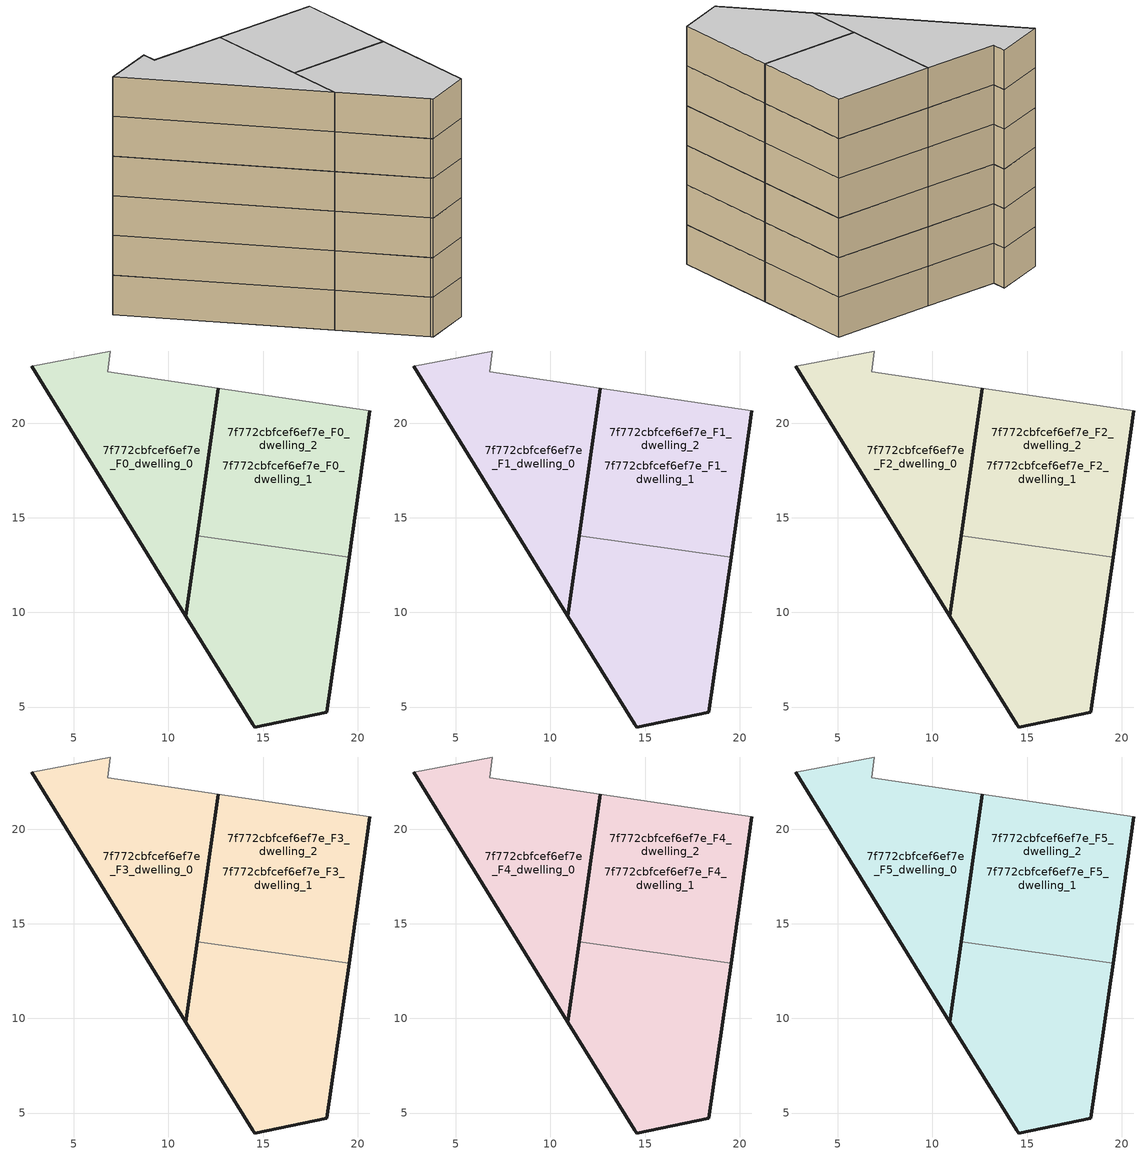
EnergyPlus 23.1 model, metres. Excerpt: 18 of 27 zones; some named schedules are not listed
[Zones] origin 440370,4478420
7f772cbfcef6ef7e_F0_dwelling_0
 floor ground (EU_floor_Construction): 10.92,9.81 12.63,21.86 6.78,22.74 6.93,23.82 2.76,23.02 z0; 18.38,4.73 19.55,12.93 11.53,14.07 10.92,9.81 14.46,4.08 14.55,3.95 z0
 wall outside (EU_wall_Construction): 19.55,12.93 18.38,4.73 14.55,3.95 14.46,4.08 10.92,9.81 11.53,14.07 z0:3
 wall to 7f772cbfcef6ef7e_F0_dwelling_1 (EU_wall_Construction): 11.53,14.07 19.55,12.93 z0:3
7f772cbfcef6ef7e_F0_dwelling_1
 floor ground (EU_floor_Construction): 10.92,9.81 12.63,21.86 6.78,22.74 6.93,23.82 2.76,23.02 z0; 19.55,12.93 20.65,20.67 12.63,21.86 11.53,14.07 z0
 wall outside (EU_wall_Construction): 20.65,20.67 19.55,12.93 / 11.53,14.07 12.63,21.86 z0:3
 wall adiabatic (EU_wall_Construction): 12.63,21.86 20.65,20.67 z0:3
7f772cbfcef6ef7e_F0_dwelling_2
 floor ground (EU_floor_Construction): 10.92,9.81 12.63,21.86 6.78,22.74 6.93,23.82 2.76,23.02 z0; 18.38,4.73 19.55,12.93 11.53,14.07 10.92,9.81 14.46,4.08 14.55,3.95 z0; 19.55,12.93 20.65,20.67 12.63,21.86 11.53,14.07 z0
 wall outside (EU_wall_Construction): 12.63,21.86 10.92,9.81 2.76,23.02 z0:3
 wall adiabatic (EU_wall_Construction): 2.76,23.02 6.93,23.82 6.78,22.74 12.63,21.86 z0:3
7f772cbfcef6ef7e_F1_dwelling_0
 floor outside (EU_floor_Construction): 18.38,4.73 19.55,12.93 11.53,14.07 10.92,9.81 14.46,4.08 14.55,3.95 z3; 10.92,9.81 12.63,21.86 6.78,22.74 6.93,23.82 2.76,23.02 z3
 wall outside (EU_wall_Construction): 19.55,12.93 18.38,4.73 14.55,3.95 14.46,4.08 10.92,9.81 11.53,14.07 z3:6
 wall to 7f772cbfcef6ef7e_F1_dwelling_1 (EU_wall_Construction): 11.53,14.07 19.55,12.93 z3:6
7f772cbfcef6ef7e_F1_dwelling_1
 floor to 7f772cbfcef6ef7e_F0_dwelling_1 (EU_floor_Construction): 19.55,12.93 20.65,20.67 12.63,21.86 11.53,14.07 z3; 10.92,9.81 12.63,21.86 6.78,22.74 6.93,23.82 2.76,23.02 z3
 wall outside (EU_wall_Construction): 20.65,20.67 19.55,12.93 / 11.53,14.07 12.63,21.86 z3:6
 wall adiabatic (EU_wall_Construction): 12.63,21.86 20.65,20.67 z3:6
7f772cbfcef6ef7e_F1_dwelling_2
 floor outside (EU_floor_Construction): 19.55,12.93 20.65,20.67 12.63,21.86 11.53,14.07 z3
 floor to 7f772cbfcef6ef7e_F0_dwelling_2 (EU_floor_Construction): 10.92,9.81 12.63,21.86 6.78,22.74 6.93,23.82 2.76,23.02 z3; 18.38,4.73 19.55,12.93 11.53,14.07 10.92,9.81 14.46,4.08 14.55,3.95 z3
 wall outside (EU_wall_Construction): 12.63,21.86 10.92,9.81 2.76,23.02 z3:6
 wall adiabatic (EU_wall_Construction): 2.76,23.02 6.93,23.82 6.78,22.74 12.63,21.86 z3:6
7f772cbfcef6ef7e_F2_dwelling_0
 floor outside (EU_floor_Construction): 18.38,4.73 19.55,12.93 11.53,14.07 10.92,9.81 14.46,4.08 14.55,3.95 z6; 10.92,9.81 12.63,21.86 6.78,22.74 6.93,23.82 2.76,23.02 z6
 wall outside (EU_wall_Construction): 19.55,12.93 18.38,4.73 14.55,3.95 14.46,4.08 10.92,9.81 11.53,14.07 z6:9
 wall to 7f772cbfcef6ef7e_F2_dwelling_1 (EU_wall_Construction): 11.53,14.07 19.55,12.93 z6:9
7f772cbfcef6ef7e_F2_dwelling_1
 floor to 7f772cbfcef6ef7e_F1_dwelling_1 (EU_floor_Construction): 19.55,12.93 20.65,20.67 12.63,21.86 11.53,14.07 z6; 10.92,9.81 12.63,21.86 6.78,22.74 6.93,23.82 2.76,23.02 z6
 wall outside (EU_wall_Construction): 20.65,20.67 19.55,12.93 / 11.53,14.07 12.63,21.86 z6:9
 wall adiabatic (EU_wall_Construction): 12.63,21.86 20.65,20.67 z6:9
7f772cbfcef6ef7e_F2_dwelling_2
 floor outside (EU_floor_Construction): 19.55,12.93 20.65,20.67 12.63,21.86 11.53,14.07 z6
 floor to 7f772cbfcef6ef7e_F1_dwelling_2 (EU_floor_Construction): 10.92,9.81 12.63,21.86 6.78,22.74 6.93,23.82 2.76,23.02 z6; 18.38,4.73 19.55,12.93 11.53,14.07 10.92,9.81 14.46,4.08 14.55,3.95 z6
 wall outside (EU_wall_Construction): 12.63,21.86 10.92,9.81 2.76,23.02 z6:9
 wall adiabatic (EU_wall_Construction): 2.76,23.02 6.93,23.82 6.78,22.74 12.63,21.86 z6:9
7f772cbfcef6ef7e_F3_dwelling_0
 floor outside (EU_floor_Construction): 18.38,4.73 19.55,12.93 11.53,14.07 10.92,9.81 14.46,4.08 14.55,3.95 z9; 10.92,9.81 12.63,21.86 6.78,22.74 6.93,23.82 2.76,23.02 z9
 wall outside (EU_wall_Construction): 19.55,12.93 18.38,4.73 14.55,3.95 14.46,4.08 10.92,9.81 11.53,14.07 z9:12
 wall to 7f772cbfcef6ef7e_F3_dwelling_1 (EU_wall_Construction): 11.53,14.07 19.55,12.93 z9:12
7f772cbfcef6ef7e_F3_dwelling_1
 floor to 7f772cbfcef6ef7e_F2_dwelling_1 (EU_floor_Construction): 19.55,12.93 20.65,20.67 12.63,21.86 11.53,14.07 z9; 10.92,9.81 12.63,21.86 6.78,22.74 6.93,23.82 2.76,23.02 z9
 wall outside (EU_wall_Construction): 20.65,20.67 19.55,12.93 / 11.53,14.07 12.63,21.86 z9:12
 wall adiabatic (EU_wall_Construction): 12.63,21.86 20.65,20.67 z9:12
7f772cbfcef6ef7e_F3_dwelling_2
 floor outside (EU_floor_Construction): 19.55,12.93 20.65,20.67 12.63,21.86 11.53,14.07 z9
 floor to 7f772cbfcef6ef7e_F2_dwelling_2 (EU_floor_Construction): 10.92,9.81 12.63,21.86 6.78,22.74 6.93,23.82 2.76,23.02 z9; 18.38,4.73 19.55,12.93 11.53,14.07 10.92,9.81 14.46,4.08 14.55,3.95 z9
 wall outside (EU_wall_Construction): 12.63,21.86 10.92,9.81 2.76,23.02 z9:12
 wall adiabatic (EU_wall_Construction): 2.76,23.02 6.93,23.82 6.78,22.74 12.63,21.86 z9:12
7f772cbfcef6ef7e_F4_dwelling_0
 floor outside (EU_floor_Construction): 18.38,4.73 19.55,12.93 11.53,14.07 10.92,9.81 14.46,4.08 14.55,3.95 z12; 10.92,9.81 12.63,21.86 6.78,22.74 6.93,23.82 2.76,23.02 z12
 wall outside (EU_wall_Construction): 19.55,12.93 18.38,4.73 14.55,3.95 14.46,4.08 10.92,9.81 11.53,14.07 z12:15
 wall to 7f772cbfcef6ef7e_F4_dwelling_1 (EU_wall_Construction): 11.53,14.07 19.55,12.93 z12:15
7f772cbfcef6ef7e_F4_dwelling_1
 floor to 7f772cbfcef6ef7e_F3_dwelling_1 (EU_floor_Construction): 19.55,12.93 20.65,20.67 12.63,21.86 11.53,14.07 z12; 10.92,9.81 12.63,21.86 6.78,22.74 6.93,23.82 2.76,23.02 z12
 wall outside (EU_wall_Construction): 20.65,20.67 19.55,12.93 / 11.53,14.07 12.63,21.86 z12:15
 wall adiabatic (EU_wall_Construction): 12.63,21.86 20.65,20.67 z12:15
7f772cbfcef6ef7e_F4_dwelling_2
 floor outside (EU_floor_Construction): 19.55,12.93 20.65,20.67 12.63,21.86 11.53,14.07 z12
 floor to 7f772cbfcef6ef7e_F3_dwelling_2 (EU_floor_Construction): 10.92,9.81 12.63,21.86 6.78,22.74 6.93,23.82 2.76,23.02 z12; 18.38,4.73 19.55,12.93 11.53,14.07 10.92,9.81 14.46,4.08 14.55,3.95 z12
 wall outside (EU_wall_Construction): 12.63,21.86 10.92,9.81 2.76,23.02 z12:15
 wall adiabatic (EU_wall_Construction): 2.76,23.02 6.93,23.82 6.78,22.74 12.63,21.86 z12:15
7f772cbfcef6ef7e_F5_dwelling_0
 floor outside (EU_floor_Construction): 18.38,4.73 19.55,12.93 11.53,14.07 10.92,9.81 14.46,4.08 14.55,3.95 z15; 10.92,9.81 12.63,21.86 6.78,22.74 6.93,23.82 2.76,23.02 z15
 wall outside (EU_wall_Construction): 19.55,12.93 18.38,4.73 14.55,3.95 14.46,4.08 10.92,9.81 11.53,14.07 z15:18
 wall to 7f772cbfcef6ef7e_F5_dwelling_1 (EU_wall_Construction): 11.53,14.07 19.55,12.93 z15:18
 ceiling to 7f772cbfcef6ef7e_F6_dwelling_2 (EU_floor_Construction): 19.55,12.93 18.38,4.73 14.55,3.95 14.46,4.08 10.92,9.81 11.53,14.07 z18
 ceiling to 7f772cbfcef6ef7e_F6_dwelling_1 (EU_floor_Construction): 12.63,21.86 10.92,9.81 2.76,23.02 6.93,23.82 6.78,22.74 z18
7f772cbfcef6ef7e_F5_dwelling_1
 floor to 7f772cbfcef6ef7e_F4_dwelling_1 (EU_floor_Construction): 19.55,12.93 20.65,20.67 12.63,21.86 11.53,14.07 z15; 10.92,9.81 12.63,21.86 6.78,22.74 6.93,23.82 2.76,23.02 z15
 wall outside (EU_wall_Construction): 20.65,20.67 19.55,12.93 / 11.53,14.07 12.63,21.86 z15:18
 wall adiabatic (EU_wall_Construction): 12.63,21.86 20.65,20.67 z15:18
 ceiling to 7f772cbfcef6ef7e_F6_dwelling_1 (EU_floor_Construction): 20.65,20.67 19.55,12.93 11.53,14.07 12.63,21.86 z18; 12.63,21.86 10.92,9.81 2.76,23.02 6.93,23.82 6.78,22.74 z18
7f772cbfcef6ef7e_F5_dwelling_2
 floor outside (EU_floor_Construction): 19.55,12.93 20.65,20.67 12.63,21.86 11.53,14.07 z15
 floor to 7f772cbfcef6ef7e_F4_dwelling_2 (EU_floor_Construction): 10.92,9.81 12.63,21.86 6.78,22.74 6.93,23.82 2.76,23.02 z15; 18.38,4.73 19.55,12.93 11.53,14.07 10.92,9.81 14.46,4.08 14.55,3.95 z15
 wall outside (EU_wall_Construction): 12.63,21.86 10.92,9.81 2.76,23.02 z15:18
 wall adiabatic (EU_wall_Construction): 2.76,23.02 6.93,23.82 6.78,22.74 12.63,21.86 z15:18
 ceiling to 7f772cbfcef6ef7e_F6_dwelling_2 (EU_floor_Construction): 12.63,21.86 10.92,9.81 2.76,23.02 6.93,23.82 6.78,22.74 z18; 19.55,12.93 18.38,4.73 14.55,3.95 14.46,4.08 10.92,9.81 11.53,14.07 z18
 ceiling to 7f772cbfcef6ef7e_F6_dwelling_1 (EU_floor_Construction): 20.65,20.67 19.55,12.93 11.53,14.07 12.63,21.86 z18
[Building]
EU S2 Campaign: North Axis=0; Terrain=City; Solar Distribution=FullExterior
[Site:Location]
Madrid: Latitude=40.5; Longitude=-3.5; Time Zone=1; Elevation=609
[SizingPeriod:WeatherFileDays]
AnnualSizingPeriod: Begin Month=1; Begin Day of Month=1; End Month=12; End Day of Month=31; Day of Week for Start Day=Monday; Use Weather File Daylight Saving Period=No; Use Weather File Rain and Snow Indicators=No
[MATERIAL]
EU_InternalMass_Material: Roughness=MediumRough; Thickness=0.1; Conductivity=1; Density=1800; Specific Heat=900; Thermal Absorptance=0.9; Solar Absorptance=0.7; Visible Absorptance=0.7
[MATERIAL:NOMASS] Roughness=MediumRough; Thermal Absorptance=0.9; Solar Absorptance=0.7; Visible Absorptance=0.7
Name | Thermal Resistance
EU_wall_NoMass | 0.609216
EU_floor_NoMass | 0.568163
[CONSTRUCTION]
EU_wall_Construction: EU_wall_NoMass
EU_floor_Construction: EU_floor_NoMass
EU_InternalMass_Construction: EU_InternalMass_Material
[ZONE] Type=1; Multiplier=1; Ceiling Height=autocalculate; Floor Area=autocalculate; Part of Total Floor Area=Yes
Name | Volume
7f772cbfcef6ef7e_F0_dwelling_0; 7f772cbfcef6ef7e_F1_dwelling_0; 7f772cbfcef6ef7e_F2_dwelling_0; 7f772cbfcef6ef7e_F3_dwelling_0; 7f772cbfcef6ef7e_F4_dwelling_0; 7f772cbfcef6ef7e_F5_dwelling_0 | 381.597
7f772cbfcef6ef7e_F0_dwelling_1; 7f772cbfcef6ef7e_F1_dwelling_1; 7f772cbfcef6ef7e_F2_dwelling_1; 7f772cbfcef6ef7e_F3_dwelling_1; 7f772cbfcef6ef7e_F4_dwelling_1; 7f772cbfcef6ef7e_F5_dwelling_1 | 381.617
7f772cbfcef6ef7e_F0_dwelling_2; 7f772cbfcef6ef7e_F1_dwelling_2; 7f772cbfcef6ef7e_F2_dwelling_2; 7f772cbfcef6ef7e_F3_dwelling_2; 7f772cbfcef6ef7e_F4_dwelling_2; 7f772cbfcef6ef7e_F5_dwelling_2 | 572.411
[INTERNALMASS] Construction=EU_InternalMass_Construction
Name | Zone or ZoneList | Surface Area
7f772cbfcef6ef7e_F0_dwelling_0_EU_InternalMass | 7f772cbfcef6ef7e_F0_dwelling_0 | 63.5984
7f772cbfcef6ef7e_F0_dwelling_1_EU_InternalMass | 7f772cbfcef6ef7e_F0_dwelling_1 | 63.6051
7f772cbfcef6ef7e_F0_dwelling_2_EU_InternalMass | 7f772cbfcef6ef7e_F0_dwelling_2 | 63.6012
7f772cbfcef6ef7e_F1_dwelling_0_EU_InternalMass | 7f772cbfcef6ef7e_F1_dwelling_0 | 63.5984
7f772cbfcef6ef7e_F1_dwelling_1_EU_InternalMass | 7f772cbfcef6ef7e_F1_dwelling_1 | 63.6051
7f772cbfcef6ef7e_F1_dwelling_2_EU_InternalMass | 7f772cbfcef6ef7e_F1_dwelling_2 | 63.6012
7f772cbfcef6ef7e_F2_dwelling_0_EU_InternalMass | 7f772cbfcef6ef7e_F2_dwelling_0 | 63.5984
7f772cbfcef6ef7e_F2_dwelling_1_EU_InternalMass | 7f772cbfcef6ef7e_F2_dwelling_1 | 63.6051
7f772cbfcef6ef7e_F2_dwelling_2_EU_InternalMass | 7f772cbfcef6ef7e_F2_dwelling_2 | 63.6012
7f772cbfcef6ef7e_F3_dwelling_0_EU_InternalMass | 7f772cbfcef6ef7e_F3_dwelling_0 | 63.5984
7f772cbfcef6ef7e_F3_dwelling_1_EU_InternalMass | 7f772cbfcef6ef7e_F3_dwelling_1 | 63.6051
7f772cbfcef6ef7e_F3_dwelling_2_EU_InternalMass | 7f772cbfcef6ef7e_F3_dwelling_2 | 63.6012
7f772cbfcef6ef7e_F4_dwelling_0_EU_InternalMass | 7f772cbfcef6ef7e_F4_dwelling_0 | 63.5984
7f772cbfcef6ef7e_F4_dwelling_1_EU_InternalMass | 7f772cbfcef6ef7e_F4_dwelling_1 | 63.6051
7f772cbfcef6ef7e_F4_dwelling_2_EU_InternalMass | 7f772cbfcef6ef7e_F4_dwelling_2 | 63.6012
7f772cbfcef6ef7e_F5_dwelling_0_EU_InternalMass | 7f772cbfcef6ef7e_F5_dwelling_0 | 63.5984
7f772cbfcef6ef7e_F5_dwelling_1_EU_InternalMass | 7f772cbfcef6ef7e_F5_dwelling_1 | 63.6051
7f772cbfcef6ef7e_F5_dwelling_2_EU_InternalMass | 7f772cbfcef6ef7e_F5_dwelling_2 | 63.6012
[OTHEREQUIPMENT] Fuel Type=Electricity; Design Level Calculation Method=Watts/Area; Power per Zone Floor Area=1; Fraction Latent=0; Fraction Radiant=0; Fraction Lost=0; Carbon Dioxide Generation Rate=0; EndUse Subcategory=EU_Step8_InternalGains
Name | Zone or ZoneList or Space or SpaceList | Schedule
EU_Step8_InternalGain_7f772cbfcef6ef7e_F0_dwelling_0_f000 | 7f772cbfcef6ef7e_F0_dwelling_0 | EU_Step8_GainSchedule_7f772cbfcef6ef7e_F0_dwelling_0_f000
EU_Step8_InternalGain_7f772cbfcef6ef7e_F0_dwelling_1_f000 | 7f772cbfcef6ef7e_F0_dwelling_1 | EU_Step8_GainSchedule_7f772cbfcef6ef7e_F0_dwelling_1_f000
EU_Step8_InternalGain_7f772cbfcef6ef7e_F0_dwelling_2_f000 | 7f772cbfcef6ef7e_F0_dwelling_2 | EU_Step8_GainSchedule_7f772cbfcef6ef7e_F0_dwelling_2_f000
EU_Step8_InternalGain_7f772cbfcef6ef7e_F1_dwelling_0_f000 | 7f772cbfcef6ef7e_F1_dwelling_0 | EU_Step8_GainSchedule_7f772cbfcef6ef7e_F1_dwelling_0_f000
EU_Step8_InternalGain_7f772cbfcef6ef7e_F1_dwelling_1_f000 | 7f772cbfcef6ef7e_F1_dwelling_1 | EU_Step8_GainSchedule_7f772cbfcef6ef7e_F1_dwelling_1_f000
EU_Step8_InternalGain_7f772cbfcef6ef7e_F1_dwelling_2_f000 | 7f772cbfcef6ef7e_F1_dwelling_2 | EU_Step8_GainSchedule_7f772cbfcef6ef7e_F1_dwelling_2_f000
EU_Step8_InternalGain_7f772cbfcef6ef7e_F2_dwelling_0_f000 | 7f772cbfcef6ef7e_F2_dwelling_0 | EU_Step8_GainSchedule_7f772cbfcef6ef7e_F2_dwelling_0_f000
EU_Step8_InternalGain_7f772cbfcef6ef7e_F2_dwelling_1_f000 | 7f772cbfcef6ef7e_F2_dwelling_1 | EU_Step8_GainSchedule_7f772cbfcef6ef7e_F2_dwelling_1_f000
EU_Step8_InternalGain_7f772cbfcef6ef7e_F2_dwelling_2_f000 | 7f772cbfcef6ef7e_F2_dwelling_2 | EU_Step8_GainSchedule_7f772cbfcef6ef7e_F2_dwelling_2_f000
EU_Step8_InternalGain_7f772cbfcef6ef7e_F3_dwelling_0_f000 | 7f772cbfcef6ef7e_F3_dwelling_0 | EU_Step8_GainSchedule_7f772cbfcef6ef7e_F3_dwelling_0_f000
EU_Step8_InternalGain_7f772cbfcef6ef7e_F3_dwelling_1_f000 | 7f772cbfcef6ef7e_F3_dwelling_1 | EU_Step8_GainSchedule_7f772cbfcef6ef7e_F3_dwelling_1_f000
EU_Step8_InternalGain_7f772cbfcef6ef7e_F3_dwelling_2_f000 | 7f772cbfcef6ef7e_F3_dwelling_2 | EU_Step8_GainSchedule_7f772cbfcef6ef7e_F3_dwelling_2_f000
EU_Step8_InternalGain_7f772cbfcef6ef7e_F4_dwelling_0_f000 | 7f772cbfcef6ef7e_F4_dwelling_0 | EU_Step8_GainSchedule_7f772cbfcef6ef7e_F4_dwelling_0_f000
EU_Step8_InternalGain_7f772cbfcef6ef7e_F4_dwelling_1_f000 | 7f772cbfcef6ef7e_F4_dwelling_1 | EU_Step8_GainSchedule_7f772cbfcef6ef7e_F4_dwelling_1_f000
EU_Step8_InternalGain_7f772cbfcef6ef7e_F4_dwelling_2_f000 | 7f772cbfcef6ef7e_F4_dwelling_2 | EU_Step8_GainSchedule_7f772cbfcef6ef7e_F4_dwelling_2_f000
EU_Step8_InternalGain_7f772cbfcef6ef7e_F5_dwelling_0_f000 | 7f772cbfcef6ef7e_F5_dwelling_0 | EU_Step8_GainSchedule_7f772cbfcef6ef7e_F5_dwelling_0_f000
EU_Step8_InternalGain_7f772cbfcef6ef7e_F5_dwelling_1_f000 | 7f772cbfcef6ef7e_F5_dwelling_1 | EU_Step8_GainSchedule_7f772cbfcef6ef7e_F5_dwelling_1_f000
EU_Step8_InternalGain_7f772cbfcef6ef7e_F5_dwelling_2_f000 | 7f772cbfcef6ef7e_F5_dwelling_2 | EU_Step8_GainSchedule_7f772cbfcef6ef7e_F5_dwelling_2_f000
[ZONEVENTILATION:DESIGNFLOWRATE] Schedule=EU_AlwaysOn; Design Flow Rate Calculation Method=AirChanges/Hour; Air Changes per Hour=0.752966; Ventilation Type=Natural; Fan Pressure Rise=0; Fan Total Efficiency=1; Constant Term Coefficient=1; Temperature Term Coefficient=0; Velocity Term Coefficient=0; Velocity Squared Term Coefficient=0; Minimum Indoor Temperature=-100; Maximum Indoor Temperature=100; Delta Temperature=-100; Minimum Outdoor Temperature=-100; Maximum Outdoor Temperature=100; Maximum Wind Speed=40
Name | Zone or ZoneList or Space or SpaceList
EU_ConstantAir_7f772cbfcef6ef7e_F0_dwelling_0 | 7f772cbfcef6ef7e_F0_dwelling_0
EU_ConstantAir_7f772cbfcef6ef7e_F0_dwelling_1 | 7f772cbfcef6ef7e_F0_dwelling_1
EU_ConstantAir_7f772cbfcef6ef7e_F0_dwelling_2 | 7f772cbfcef6ef7e_F0_dwelling_2
EU_ConstantAir_7f772cbfcef6ef7e_F1_dwelling_0 | 7f772cbfcef6ef7e_F1_dwelling_0
EU_ConstantAir_7f772cbfcef6ef7e_F1_dwelling_1 | 7f772cbfcef6ef7e_F1_dwelling_1
EU_ConstantAir_7f772cbfcef6ef7e_F1_dwelling_2 | 7f772cbfcef6ef7e_F1_dwelling_2
EU_ConstantAir_7f772cbfcef6ef7e_F2_dwelling_0 | 7f772cbfcef6ef7e_F2_dwelling_0
EU_ConstantAir_7f772cbfcef6ef7e_F2_dwelling_1 | 7f772cbfcef6ef7e_F2_dwelling_1
EU_ConstantAir_7f772cbfcef6ef7e_F2_dwelling_2 | 7f772cbfcef6ef7e_F2_dwelling_2
EU_ConstantAir_7f772cbfcef6ef7e_F3_dwelling_0 | 7f772cbfcef6ef7e_F3_dwelling_0
EU_ConstantAir_7f772cbfcef6ef7e_F3_dwelling_1 | 7f772cbfcef6ef7e_F3_dwelling_1
EU_ConstantAir_7f772cbfcef6ef7e_F3_dwelling_2 | 7f772cbfcef6ef7e_F3_dwelling_2
EU_ConstantAir_7f772cbfcef6ef7e_F4_dwelling_0 | 7f772cbfcef6ef7e_F4_dwelling_0
EU_ConstantAir_7f772cbfcef6ef7e_F4_dwelling_1 | 7f772cbfcef6ef7e_F4_dwelling_1
EU_ConstantAir_7f772cbfcef6ef7e_F4_dwelling_2 | 7f772cbfcef6ef7e_F4_dwelling_2
EU_ConstantAir_7f772cbfcef6ef7e_F5_dwelling_0 | 7f772cbfcef6ef7e_F5_dwelling_0
EU_ConstantAir_7f772cbfcef6ef7e_F5_dwelling_1 | 7f772cbfcef6ef7e_F5_dwelling_1
EU_ConstantAir_7f772cbfcef6ef7e_F5_dwelling_2 | 7f772cbfcef6ef7e_F5_dwelling_2
[HVACTEMPLATE:THERMOSTAT] Constant Heating Setpoint=20; Constant Cooling Setpoint=50
EU_HeatOnly_7f772cbfcef6ef7e_F0_dwelling_0; EU_HeatOnly_7f772cbfcef6ef7e_F0_dwelling_1; EU_HeatOnly_7f772cbfcef6ef7e_F0_dwelling_2; EU_HeatOnly_7f772cbfcef6ef7e_F1_dwelling_0; EU_HeatOnly_7f772cbfcef6ef7e_F1_dwelling_1; EU_HeatOnly_7f772cbfcef6ef7e_F1_dwelling_2; EU_HeatOnly_7f772cbfcef6ef7e_F2_dwelling_0; EU_HeatOnly_7f772cbfcef6ef7e_F2_dwelling_1; EU_HeatOnly_7f772cbfcef6ef7e_F2_dwelling_2; EU_HeatOnly_7f772cbfcef6ef7e_F3_dwelling_0; EU_HeatOnly_7f772cbfcef6ef7e_F3_dwelling_1; EU_HeatOnly_7f772cbfcef6ef7e_F3_dwelling_2; EU_HeatOnly_7f772cbfcef6ef7e_F4_dwelling_0; EU_HeatOnly_7f772cbfcef6ef7e_F4_dwelling_1; EU_HeatOnly_7f772cbfcef6ef7e_F4_dwelling_2; EU_HeatOnly_7f772cbfcef6ef7e_F5_dwelling_0; EU_HeatOnly_7f772cbfcef6ef7e_F5_dwelling_1; EU_HeatOnly_7f772cbfcef6ef7e_F5_dwelling_2; EU_HeatOnly_7f772cbfcef6ef7e_F6_dwelling_0; EU_HeatOnly_7f772cbfcef6ef7e_F6_dwelling_1; EU_HeatOnly_7f772cbfcef6ef7e_F6_dwelling_2; EU_HeatOnly_7f772cbfcef6ef7e_F7_dwelling_0; EU_HeatOnly_7f772cbfcef6ef7e_F7_dwelling_1; EU_HeatOnly_7f772cbfcef6ef7e_F7_dwelling_2; EU_HeatOnly_7f772cbfcef6ef7e_F8_dwelling_0; EU_HeatOnly_7f772cbfcef6ef7e_F8_dwelling_1
